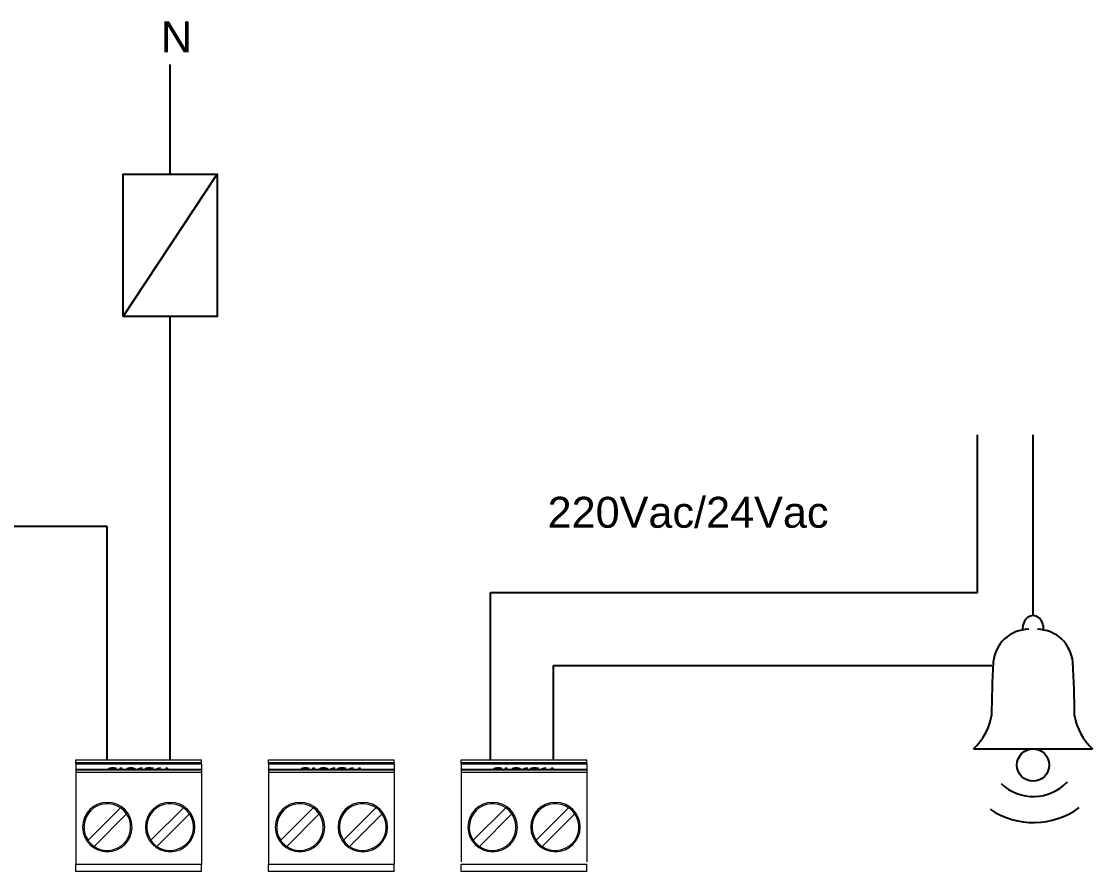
# Model space of a CAD drawing. Header units: millimetres. Extents: x -118 to 1430, y 370 to 641.
# Drawn here: x 236.1 to 322.7, y 557.5 to 626.3 of the extents above; entities that cross this region are included whole.
import ezdxf

# ---------------------------------------------------------------- set-up
doc = ezdxf.new("R2010")
doc.units = ezdxf.units.MM
doc.layers.add('TANGENT EDGES', color=7, linetype='Continuous', lineweight=0)
doc.layers.add('VISIBLE', color=7, linetype='Continuous', lineweight=0)
doc.styles.get("Standard").update_dxf_attribs({"font": 'arial.ttf'})

msp = doc.modelspace()

# ---------------------------------------------------------------- linework, layer by layer
for p, q in [((248.16, 613.949), (248.16, 622.834)), ((244.349, 602.457), (251.971, 613.949)), ((248.16, 566.57), (248.16, 602.457)), ((248.16, 566.57), (248.16, 602.457)), ((313.441, 580.117), (313.441, 592.873)), ((317.933, 578.25), (317.933, 592.873)), ((243.08, 585.459), (230.365, 585.459)), ((243.08, 566.57), (243.08, 585.459)), ((243.08, 566.57), (243.08, 585.459)), ((274.076, 566.57), (274.076, 580.117)), ((274.076, 580.117), (313.441, 580.117)), ((274.076, 566.57), (274.076, 580.117)), ((279.156, 574.205), (314.59, 574.205)), ((279.156, 566.57), (279.156, 574.205)), ((313.119, 567.463), (322.746, 567.463))]:
    msp.add_line(p, q)
msp.add_lwpolyline([(244.349, 602.457), (244.349, 613.949), (251.971, 613.949), (251.971, 602.457)], close=True)
msp.add_circle((317.933, 566.159), 1.305)
for centre, radius, start, end in [((317.63, 574.216), 2.928, 90.94511, 175.04659), ((318.235, 574.216), 2.928, 4.95341, 89.05489), ((380.629, 570.361), 66.044, 176.4338, 180.19339), ((255.236, 570.361), 66.044, 359.80661, 3.5662), ((309.752, 571.049), 4.919, 313.20398, 349.33475), ((326.113, 571.049), 4.919, 190.66525, 226.79602), ((317.964, 567.405), 3.79, 226.39182, 316.33325), ((317.97, 567.745), 6.242, 235.7625, 306.26339)]:
    msp.add_arc(centre, radius, start, end)
msp.add_ellipse((317.933, 577.144), major_axis=(0, -1.105), ratio=0.774265, start_param=1.523546, end_param=4.759639)
at = {"layer": 'TANGENT EDGES'}
for p, q in [((240.54, 566.37), (250.7, 566.37)), ((240.54, 565.766), (250.7, 565.766)), ((243.374, 565.804), (243.374, 565.79)), ((243.532, 565.944), (243.532, 565.927)), ((243.536, 565.883), (243.536, 565.866)), ((243.646, 565.8), (243.646, 565.79)), ((243.714, 565.934), (243.714, 565.903)), ((243.738, 565.868), (243.738, 565.79)), ((244.852, 565.805), (244.852, 565.79)), ((244.989, 565.944), (244.989, 565.927)), ((245.126, 565.805), (245.126, 565.79)), ((246.243, 565.927), (246.243, 565.846)), ((246.338, 565.859), (246.338, 565.835)), ((246.48, 565.944), (246.48, 565.927)), ((246.483, 565.849), (246.483, 565.831)), ((246.687, 565.932), (246.687, 565.898)), ((256.118, 566.37), (266.278, 566.37)), ((256.118, 565.766), (266.278, 565.766)), ((258.952, 565.804), (258.952, 565.79)), ((259.11, 565.944), (259.11, 565.927)), ((259.114, 565.883), (259.114, 565.866)), ((259.224, 565.8), (259.224, 565.79)), ((259.292, 565.934), (259.292, 565.903)), ((259.316, 565.868), (259.316, 565.79)), ((260.43, 565.805), (260.43, 565.79)), ((260.567, 565.944), (260.567, 565.927)), ((260.704, 565.805), (260.704, 565.79)), ((261.821, 565.927), (261.821, 565.846)), ((261.916, 565.859), (261.916, 565.835)), ((262.058, 565.944), (262.058, 565.927)), ((262.061, 565.849), (262.061, 565.831)), ((262.265, 565.932), (262.265, 565.898)), ((271.696, 566.37), (281.856, 566.37)), ((271.696, 565.766), (281.856, 565.766)), ((274.53, 565.804), (274.53, 565.79)), ((274.688, 565.944), (274.688, 565.927)), ((274.692, 565.883), (274.692, 565.866)), ((274.802, 565.8), (274.802, 565.79)), ((274.87, 565.934), (274.87, 565.903)), ((274.894, 565.868), (274.894, 565.79)), ((276.008, 565.805), (276.008, 565.79)), ((276.145, 565.944), (276.145, 565.927)), ((276.281, 565.805), (276.281, 565.79)), ((277.399, 565.927), (277.399, 565.846)), ((277.494, 565.859), (277.494, 565.835)), ((277.636, 565.944), (277.636, 565.927)), ((277.639, 565.849), (277.639, 565.831)), ((277.843, 565.932), (277.843, 565.898)), ((250.7, 565.566), (240.54, 565.566)), ((266.278, 565.566), (256.118, 565.566)), ((281.856, 565.566), (271.696, 565.566)), ((240.54, 558.14), (250.7, 558.14)), ((256.118, 558.14), (266.278, 558.14)), ((271.696, 558.14), (281.856, 558.14))]:
    msp.add_line(p, q, dxfattribs=at)
at = {"layer": 'VISIBLE'}
for p, q in [((240.54, 566.37), (240.54, 566.57)), ((240.54, 566.57), (250.7, 566.57)), ((250.7, 566.37), (250.7, 566.57)), ((256.118, 566.37), (256.118, 566.57)), ((256.118, 566.57), (266.278, 566.57)), ((266.278, 566.37), (266.278, 566.57)), ((271.696, 566.37), (271.696, 566.57)), ((271.696, 566.57), (281.856, 566.57)), ((281.856, 566.37), (281.856, 566.57)), ((240.54, 566.27), (240.54, 566.37)), ((240.54, 566.27), (240.54, 565.79)), ((240.54, 566.27), (250.7, 566.27)), ((250.7, 565.79), (240.54, 565.79)), ((240.54, 565.766), (240.54, 565.79)), ((240.54, 565.766), (240.54, 565.566)), ((243.294, 565.79), (243.28, 565.793)), ((243.317, 565.848), (243.317, 565.79)), ((243.319, 565.865), (243.319, 565.849)), ((243.804, 565.903), (243.677, 565.903)), ((243.693, 565.828), (243.693, 565.79)), ((244.118, 565.79), (244.118, 565.941)), ((244.118, 565.941), (244.24, 565.941)), ((244.24, 565.843), (244.118, 565.843)), ((244.24, 565.941), (244.24, 565.811)), ((244.24, 565.811), (244.24, 565.79)), ((244.47, 565.819), (244.47, 565.803)), ((244.805, 565.858), (244.805, 565.79)), ((245.172, 565.858), (245.172, 565.79)), ((245.42, 565.79), (245.767, 565.941)), ((245.42, 565.79), (245.42, 565.79)), ((245.904, 565.941), (245.548, 565.795)), ((245.548, 565.795), (245.548, 565.79)), ((245.548, 565.795), (246.037, 565.795)), ((245.767, 565.941), (245.767, 565.885)), ((245.767, 565.941), (245.904, 565.941)), ((246.037, 565.795), (246.037, 565.79)), ((246.2, 565.79), (246.2, 565.795)), ((246.2, 565.795), (246.607, 565.795)), ((246.282, 565.887), (246.282, 565.84)), ((246.607, 565.795), (246.628, 565.841)), ((246.607, 565.795), (246.607, 565.79)), ((246.628, 565.841), (246.628, 565.79)), ((246.656, 565.863), (246.656, 565.79)), ((246.656, 565.863), (246.753, 565.863)), ((246.787, 565.898), (246.66, 565.898)), ((246.753, 565.863), (246.719, 565.79)), ((246.903, 565.79), (247.25, 565.941)), ((246.903, 565.79), (246.903, 565.79)), ((247.387, 565.941), (247.031, 565.795)), ((247.031, 565.795), (247.521, 565.795)), ((247.031, 565.795), (247.031, 565.79)), ((247.25, 565.941), (247.25, 565.885)), ((247.25, 565.941), (247.387, 565.941)), ((247.521, 565.795), (247.521, 565.79)), ((247.826, 565.941), (247.949, 565.941)), ((247.826, 565.79), (247.826, 565.941)), ((247.949, 565.843), (247.826, 565.843)), ((247.949, 565.941), (247.949, 565.811)), ((247.949, 565.811), (247.949, 565.79)), ((248.178, 565.819), (248.178, 565.803)), ((250.7, 566.27), (250.7, 566.37)), ((250.7, 566.27), (250.7, 565.79)), ((250.7, 565.766), (250.7, 565.79)), ((250.7, 565.766), (250.7, 565.566)), ((256.118, 566.27), (256.118, 566.37)), ((256.118, 566.27), (256.118, 565.79)), ((256.118, 566.27), (266.278, 566.27)), ((266.278, 565.79), (256.118, 565.79)), ((256.118, 565.766), (256.118, 565.79)), ((256.118, 565.766), (256.118, 565.566)), ((258.872, 565.79), (258.858, 565.793)), ((258.895, 565.848), (258.895, 565.79)), ((258.897, 565.865), (258.897, 565.849)), ((259.382, 565.903), (259.255, 565.903)), ((259.271, 565.828), (259.271, 565.79)), ((259.696, 565.79), (259.696, 565.941)), ((259.696, 565.941), (259.818, 565.941)), ((259.818, 565.843), (259.696, 565.843)), ((259.818, 565.941), (259.818, 565.811)), ((259.818, 565.811), (259.818, 565.79)), ((260.048, 565.819), (260.048, 565.803)), ((260.383, 565.858), (260.383, 565.79)), ((260.75, 565.858), (260.75, 565.79)), ((260.997, 565.79), (261.345, 565.941)), ((260.997, 565.79), (260.997, 565.79)), ((261.482, 565.941), (261.126, 565.795)), ((261.126, 565.795), (261.126, 565.79)), ((261.126, 565.795), (261.615, 565.795)), ((261.345, 565.941), (261.345, 565.885)), ((261.345, 565.941), (261.482, 565.941)), ((261.615, 565.795), (261.615, 565.79)), ((261.778, 565.79), (261.778, 565.795)), ((261.778, 565.795), (262.185, 565.795)), ((261.86, 565.887), (261.86, 565.84)), ((262.185, 565.795), (262.206, 565.841)), ((262.185, 565.795), (262.185, 565.79)), ((262.206, 565.841), (262.206, 565.79)), ((262.234, 565.863), (262.234, 565.79)), ((262.234, 565.863), (262.33, 565.863)), ((262.365, 565.898), (262.238, 565.898)), ((262.33, 565.863), (262.297, 565.79)), ((262.481, 565.79), (262.828, 565.941)), ((262.481, 565.79), (262.481, 565.79)), ((262.965, 565.941), (262.609, 565.795)), ((262.609, 565.795), (263.099, 565.795)), ((262.609, 565.795), (262.609, 565.79)), ((262.828, 565.941), (262.828, 565.885)), ((262.828, 565.941), (262.965, 565.941)), ((263.099, 565.795), (263.099, 565.79)), ((263.404, 565.941), (263.527, 565.941)), ((263.404, 565.79), (263.404, 565.941)), ((263.527, 565.843), (263.404, 565.843)), ((263.527, 565.941), (263.527, 565.811)), ((263.527, 565.811), (263.527, 565.79)), ((263.756, 565.819), (263.756, 565.803)), ((266.278, 566.27), (266.278, 566.37)), ((266.278, 566.27), (266.278, 565.79)), ((266.278, 565.766), (266.278, 565.79)), ((266.278, 565.766), (266.278, 565.566)), ((271.696, 566.27), (271.696, 566.37)), ((271.696, 566.27), (271.696, 565.79)), ((271.696, 566.27), (281.856, 566.27)), ((281.856, 565.79), (271.696, 565.79)), ((271.696, 565.766), (271.696, 565.79)), ((271.696, 565.766), (271.696, 558.34)), ((271.696, 565.766), (271.696, 565.566)), ((274.45, 565.79), (274.436, 565.793)), ((274.473, 565.848), (274.473, 565.79)), ((274.475, 565.865), (274.475, 565.849)), ((274.96, 565.903), (274.833, 565.903)), ((274.849, 565.828), (274.849, 565.79)), ((275.274, 565.79), (275.274, 565.941)), ((275.274, 565.941), (275.396, 565.941)), ((275.396, 565.843), (275.274, 565.843)), ((275.396, 565.941), (275.396, 565.811)), ((275.396, 565.811), (275.396, 565.79)), ((275.626, 565.819), (275.626, 565.803)), ((275.961, 565.858), (275.961, 565.79)), ((276.328, 565.858), (276.328, 565.79)), ((276.575, 565.79), (276.923, 565.941)), ((276.575, 565.79), (276.575, 565.79)), ((277.06, 565.941), (276.704, 565.795)), ((276.704, 565.795), (276.704, 565.79)), ((276.704, 565.795), (277.193, 565.795)), ((276.923, 565.941), (276.923, 565.885)), ((276.923, 565.941), (277.06, 565.941)), ((277.193, 565.795), (277.193, 565.79)), ((277.356, 565.79), (277.356, 565.795)), ((277.356, 565.795), (277.763, 565.795)), ((277.438, 565.887), (277.438, 565.84)), ((277.763, 565.795), (277.784, 565.841)), ((277.763, 565.795), (277.763, 565.79)), ((277.784, 565.841), (277.784, 565.79)), ((277.812, 565.863), (277.812, 565.79)), ((277.812, 565.863), (277.908, 565.863)), ((277.943, 565.898), (277.816, 565.898)), ((277.908, 565.863), (277.875, 565.79)), ((278.059, 565.79), (278.406, 565.941)), ((278.059, 565.79), (278.059, 565.79)), ((278.543, 565.941), (278.187, 565.795)), ((278.187, 565.795), (278.677, 565.795)), ((278.187, 565.795), (278.187, 565.79)), ((278.406, 565.941), (278.406, 565.885)), ((278.406, 565.941), (278.543, 565.941)), ((278.677, 565.795), (278.677, 565.79)), ((278.982, 565.941), (279.105, 565.941)), ((278.982, 565.79), (278.982, 565.941)), ((279.105, 565.843), (278.982, 565.843)), ((279.105, 565.941), (279.105, 565.811)), ((279.105, 565.811), (279.105, 565.79)), ((279.334, 565.819), (279.334, 565.803)), ((281.856, 566.27), (281.856, 566.37)), ((281.856, 566.27), (281.856, 565.79)), ((281.856, 565.766), (281.856, 565.79)), ((281.856, 565.766), (281.856, 558.34)), ((281.856, 565.766), (281.856, 565.566)), ((240.54, 565.566), (240.54, 558.14)), ((250.7, 565.566), (250.7, 558.14)), ((256.118, 565.566), (256.118, 558.14)), ((266.278, 565.566), (266.278, 558.14)), ((244.147, 562.702), (241.518, 560.073)), ((242.013, 559.578), (244.641, 562.207)), ((246.598, 560.073), (249.227, 562.702)), ((249.721, 562.207), (247.093, 559.578)), ((259.724, 562.702), (257.096, 560.073)), ((257.591, 559.578), (260.219, 562.207)), ((262.176, 560.073), (264.804, 562.702)), ((265.299, 562.207), (262.671, 559.578)), ((275.302, 562.702), (272.674, 560.073)), ((273.169, 559.578), (275.797, 562.207)), ((277.754, 560.073), (280.382, 562.702)), ((280.877, 562.207), (278.249, 559.578)), ((240.54, 557.54), (240.54, 558.14)), ((250.7, 557.54), (250.7, 558.14)), ((256.118, 557.54), (256.118, 558.14)), ((266.278, 557.54), (266.278, 558.14)), ((271.696, 557.54), (271.696, 558.14)), ((281.856, 557.54), (281.856, 558.14)), ((250.7, 557.54), (240.54, 557.54)), ((266.278, 557.54), (256.118, 557.54)), ((281.856, 557.54), (271.696, 557.54))]:
    msp.add_line(p, q, dxfattribs=at)
for centre, radius, start, end in [((243.08, 561.14), 2, 90, 270), ((243.08, 561.14), 1.891, 55.66345, 135), ((243.08, 561.14), 2, 270, 90), ((248.16, 561.14), 2, 90, 270), ((248.16, 561.14), 1.891, 55.66345, 135), ((248.16, 561.14), 2, 270, 90), ((258.658, 561.14), 2, 90, 270), ((258.658, 561.14), 1.891, 55.66345, 135), ((258.658, 561.14), 2, 270, 90), ((263.738, 561.14), 2, 90, 270), ((263.738, 561.14), 1.891, 55.66345, 135), ((263.738, 561.14), 2, 270, 90), ((274.236, 561.14), 2, 90, 270), ((274.236, 561.14), 1.891, 55.66345, 135), ((274.236, 561.14), 2, 270, 90), ((279.316, 561.14), 2, 90, 270), ((279.316, 561.14), 1.891, 55.66345, 135), ((279.316, 561.14), 2, 270, 90), ((243.08, 561.14), 1.891, 135, 214.33655), ((243.08, 561.14), 1.891, 34.33655, 55.66345), ((243.08, 561.14), 1.891, 315, 34.33655), ((248.16, 561.14), 1.891, 135, 214.33655), ((248.16, 561.14), 1.891, 34.33655, 55.66345), ((248.16, 561.14), 1.891, 315, 34.33655), ((258.658, 561.14), 1.891, 135, 214.33655), ((258.658, 561.14), 1.891, 34.33655, 55.66345), ((258.658, 561.14), 1.891, 315, 34.33655), ((263.738, 561.14), 1.891, 135, 214.33655), ((263.738, 561.14), 1.891, 34.33655, 55.66345), ((263.738, 561.14), 1.891, 315, 34.33655), ((274.236, 561.14), 1.891, 135, 214.33655), ((274.236, 561.14), 1.891, 34.33655, 55.66345), ((274.236, 561.14), 1.891, 315, 34.33655), ((279.316, 561.14), 1.891, 135, 214.33655), ((279.316, 561.14), 1.891, 34.33655, 55.66345), ((279.316, 561.14), 1.891, 315, 34.33655), ((243.08, 561.14), 1.891, 214.33655, 235.66345), ((243.08, 561.14), 1.891, 235.66345, 315), ((248.16, 561.14), 1.891, 214.33655, 235.66345), ((248.16, 561.14), 1.891, 235.66345, 315), ((258.658, 561.14), 1.891, 214.33655, 235.66345), ((258.658, 561.14), 1.891, 235.66345, 315), ((263.738, 561.14), 1.891, 214.33655, 235.66345), ((263.738, 561.14), 1.891, 235.66345, 315), ((274.236, 561.14), 1.891, 214.33655, 235.66345), ((274.236, 561.14), 1.891, 235.66345, 315), ((279.316, 561.14), 1.891, 214.33655, 235.66345), ((279.316, 561.14), 1.891, 235.66345, 315)]:
    msp.add_arc(centre, radius, start, end, dxfattribs=at)
for points in [[(243.194, 565.853), (243.194, 565.944), (243.532, 565.944)], [(243.28, 565.793), (243.194, 565.814), (243.194, 565.853)], [(243.236, 565.807), (243.266, 565.822), (243.317, 565.831)], [(243.515, 565.866), (243.414, 565.866), (243.317, 565.848)], [(243.317, 565.848), (243.32, 565.82), (243.374, 565.804)], [(243.383, 565.911), (243.329, 565.895), (243.319, 565.865)], [(243.319, 565.865), (243.413, 565.883), (243.536, 565.883)], [(243.374, 565.804), (243.415, 565.793), (243.478, 565.79)], [(243.525, 565.927), (243.437, 565.927), (243.383, 565.911)], [(243.645, 565.855), (243.596, 565.866), (243.515, 565.866)], [(243.677, 565.903), (243.662, 565.927), (243.525, 565.927)], [(243.532, 565.944), (243.639, 565.944), (243.714, 565.934)], [(243.536, 565.883), (243.655, 565.883), (243.738, 565.868)], [(243.56, 565.79), (243.611, 565.792), (243.646, 565.8)], [(243.693, 565.828), (243.693, 565.845), (243.645, 565.855)], [(243.646, 565.8), (243.693, 565.811), (243.693, 565.828)], [(243.714, 565.934), (243.788, 565.923), (243.804, 565.903)], [(243.738, 565.868), (243.82, 565.853), (243.82, 565.829)], [(243.82, 565.829), (243.82, 565.806), (243.743, 565.79)], [(244.24, 565.811), (244.315, 565.819), (244.47, 565.819)], [(244.47, 565.803), (244.325, 565.803), (244.26, 565.79)], [(244.678, 565.858), (244.678, 565.944), (244.989, 565.944)], [(244.771, 565.79), (244.678, 565.811), (244.678, 565.858)], [(244.715, 565.809), (244.747, 565.825), (244.805, 565.834)], [(244.852, 565.912), (244.805, 565.897), (244.805, 565.858)], [(244.805, 565.858), (244.805, 565.82), (244.852, 565.805)], [(244.989, 565.927), (244.899, 565.927), (244.852, 565.912)], [(244.852, 565.805), (244.887, 565.793), (244.949, 565.79)], [(244.989, 565.944), (245.299, 565.944), (245.299, 565.858)], [(245.126, 565.912), (245.079, 565.927), (244.989, 565.927)], [(245.029, 565.79), (245.09, 565.793), (245.126, 565.805)], [(245.172, 565.858), (245.172, 565.897), (245.126, 565.912)], [(245.126, 565.805), (245.172, 565.82), (245.172, 565.858)], [(245.172, 565.834), (245.23, 565.825), (245.262, 565.809)], [(245.299, 565.858), (245.299, 565.811), (245.206, 565.79)], [(246.154, 565.885), (246.154, 565.91), (246.243, 565.927)], [(246.243, 565.846), (246.154, 565.86), (246.154, 565.885)], [(246.243, 565.927), (246.333, 565.944), (246.48, 565.944)], [(246.451, 565.831), (246.332, 565.831), (246.243, 565.846)], [(246.337, 565.916), (246.282, 565.904), (246.282, 565.887)], [(246.282, 565.887), (246.282, 565.869), (246.338, 565.859)], [(246.48, 565.927), (246.392, 565.927), (246.337, 565.916)], [(246.338, 565.859), (246.394, 565.849), (246.483, 565.849)], [(246.628, 565.841), (246.557, 565.831), (246.451, 565.831)], [(246.48, 565.944), (246.601, 565.944), (246.687, 565.932)], [(246.6, 565.92), (246.55, 565.927), (246.48, 565.927)], [(246.483, 565.849), (246.585, 565.849), (246.656, 565.863)], [(246.66, 565.898), (246.649, 565.913), (246.6, 565.92)], [(246.687, 565.932), (246.773, 565.921), (246.787, 565.898)], [(247.949, 565.811), (248.023, 565.819), (248.178, 565.819)], [(248.178, 565.803), (248.034, 565.803), (247.968, 565.79)], [(258.772, 565.853), (258.772, 565.944), (259.11, 565.944)], [(258.858, 565.793), (258.772, 565.814), (258.772, 565.853)], [(258.814, 565.807), (258.844, 565.822), (258.895, 565.831)], [(259.093, 565.866), (258.992, 565.866), (258.895, 565.848)], [(258.895, 565.848), (258.898, 565.82), (258.952, 565.804)], [(258.961, 565.911), (258.907, 565.895), (258.897, 565.865)], [(258.897, 565.865), (258.991, 565.883), (259.114, 565.883)], [(258.952, 565.804), (258.993, 565.793), (259.056, 565.79)], [(259.103, 565.927), (259.015, 565.927), (258.961, 565.911)], [(259.223, 565.855), (259.174, 565.866), (259.093, 565.866)], [(259.255, 565.903), (259.24, 565.927), (259.103, 565.927)], [(259.11, 565.944), (259.217, 565.944), (259.292, 565.934)], [(259.114, 565.883), (259.233, 565.883), (259.316, 565.868)], [(259.138, 565.79), (259.189, 565.792), (259.224, 565.8)], [(259.271, 565.828), (259.271, 565.845), (259.223, 565.855)], [(259.224, 565.8), (259.271, 565.811), (259.271, 565.828)], [(259.292, 565.934), (259.366, 565.923), (259.382, 565.903)], [(259.316, 565.868), (259.398, 565.853), (259.398, 565.829)], [(259.398, 565.829), (259.398, 565.806), (259.321, 565.79)], [(259.818, 565.811), (259.892, 565.819), (260.048, 565.819)], [(260.048, 565.803), (259.903, 565.803), (259.838, 565.79)], [(260.256, 565.858), (260.256, 565.944), (260.567, 565.944)], [(260.349, 565.79), (260.256, 565.811), (260.256, 565.858)], [(260.293, 565.809), (260.325, 565.825), (260.383, 565.834)], [(260.43, 565.912), (260.383, 565.897), (260.383, 565.858)], [(260.383, 565.858), (260.383, 565.82), (260.43, 565.805)], [(260.567, 565.927), (260.476, 565.927), (260.43, 565.912)], [(260.43, 565.805), (260.465, 565.793), (260.527, 565.79)], [(260.567, 565.944), (260.877, 565.944), (260.877, 565.858)], [(260.704, 565.912), (260.657, 565.927), (260.567, 565.927)], [(260.607, 565.79), (260.668, 565.793), (260.704, 565.805)], [(260.75, 565.858), (260.75, 565.897), (260.704, 565.912)], [(260.704, 565.805), (260.75, 565.82), (260.75, 565.858)], [(260.75, 565.834), (260.808, 565.825), (260.84, 565.809)], [(260.877, 565.858), (260.877, 565.811), (260.784, 565.79)], [(261.732, 565.885), (261.732, 565.91), (261.821, 565.927)], [(261.821, 565.846), (261.732, 565.86), (261.732, 565.885)], [(261.821, 565.927), (261.911, 565.944), (262.058, 565.944)], [(262.029, 565.831), (261.91, 565.831), (261.821, 565.846)], [(261.915, 565.916), (261.86, 565.904), (261.86, 565.887)], [(261.86, 565.887), (261.86, 565.869), (261.916, 565.859)], [(262.058, 565.927), (261.97, 565.927), (261.915, 565.916)], [(261.916, 565.859), (261.972, 565.849), (262.061, 565.849)], [(262.206, 565.841), (262.135, 565.831), (262.029, 565.831)], [(262.058, 565.944), (262.179, 565.944), (262.265, 565.932)], [(262.178, 565.92), (262.128, 565.927), (262.058, 565.927)], [(262.061, 565.849), (262.163, 565.849), (262.234, 565.863)], [(262.238, 565.898), (262.227, 565.913), (262.178, 565.92)], [(262.265, 565.932), (262.351, 565.921), (262.365, 565.898)], [(263.527, 565.811), (263.601, 565.819), (263.756, 565.819)], [(263.756, 565.803), (263.612, 565.803), (263.546, 565.79)], [(274.35, 565.853), (274.35, 565.944), (274.688, 565.944)], [(274.436, 565.793), (274.35, 565.814), (274.35, 565.853)], [(274.392, 565.807), (274.422, 565.822), (274.473, 565.831)], [(274.671, 565.866), (274.57, 565.866), (274.473, 565.848)], [(274.473, 565.848), (274.476, 565.82), (274.53, 565.804)], [(274.539, 565.911), (274.485, 565.895), (274.475, 565.865)], [(274.475, 565.865), (274.569, 565.883), (274.692, 565.883)], [(274.53, 565.804), (274.571, 565.793), (274.634, 565.79)], [(274.681, 565.927), (274.593, 565.927), (274.539, 565.911)], [(274.801, 565.855), (274.752, 565.866), (274.671, 565.866)], [(274.833, 565.903), (274.818, 565.927), (274.681, 565.927)], [(274.688, 565.944), (274.795, 565.944), (274.87, 565.934)], [(274.692, 565.883), (274.811, 565.883), (274.894, 565.868)], [(274.716, 565.79), (274.767, 565.792), (274.802, 565.8)], [(274.849, 565.828), (274.849, 565.845), (274.801, 565.855)], [(274.802, 565.8), (274.849, 565.811), (274.849, 565.828)], [(274.87, 565.934), (274.944, 565.923), (274.96, 565.903)], [(274.894, 565.868), (274.976, 565.853), (274.976, 565.829)], [(274.976, 565.829), (274.976, 565.806), (274.899, 565.79)], [(275.396, 565.811), (275.47, 565.819), (275.626, 565.819)], [(275.626, 565.803), (275.481, 565.803), (275.416, 565.79)], [(275.834, 565.858), (275.834, 565.944), (276.145, 565.944)], [(275.927, 565.79), (275.834, 565.811), (275.834, 565.858)], [(275.871, 565.809), (275.903, 565.825), (275.961, 565.834)], [(276.008, 565.912), (275.961, 565.897), (275.961, 565.858)], [(275.961, 565.858), (275.961, 565.82), (276.008, 565.805)], [(276.145, 565.927), (276.054, 565.927), (276.008, 565.912)], [(276.008, 565.805), (276.043, 565.793), (276.104, 565.79)], [(276.145, 565.944), (276.455, 565.944), (276.455, 565.858)], [(276.281, 565.912), (276.235, 565.927), (276.145, 565.927)], [(276.185, 565.79), (276.246, 565.793), (276.281, 565.805)], [(276.328, 565.858), (276.328, 565.897), (276.281, 565.912)], [(276.281, 565.805), (276.328, 565.82), (276.328, 565.858)], [(276.328, 565.834), (276.386, 565.825), (276.418, 565.809)], [(276.455, 565.858), (276.455, 565.811), (276.362, 565.79)], [(277.31, 565.885), (277.31, 565.91), (277.399, 565.927)], [(277.399, 565.846), (277.31, 565.86), (277.31, 565.885)], [(277.399, 565.927), (277.489, 565.944), (277.636, 565.944)], [(277.607, 565.831), (277.488, 565.831), (277.399, 565.846)], [(277.493, 565.916), (277.438, 565.904), (277.438, 565.887)], [(277.438, 565.887), (277.438, 565.869), (277.494, 565.859)], [(277.636, 565.927), (277.548, 565.927), (277.493, 565.916)], [(277.494, 565.859), (277.55, 565.849), (277.639, 565.849)], [(277.784, 565.841), (277.713, 565.831), (277.607, 565.831)], [(277.636, 565.944), (277.757, 565.944), (277.843, 565.932)], [(277.756, 565.92), (277.706, 565.927), (277.636, 565.927)], [(277.639, 565.849), (277.741, 565.849), (277.812, 565.863)], [(277.816, 565.898), (277.805, 565.913), (277.756, 565.92)], [(277.843, 565.932), (277.929, 565.921), (277.943, 565.898)], [(279.105, 565.811), (279.179, 565.819), (279.334, 565.819)], [(279.334, 565.803), (279.19, 565.803), (279.124, 565.79)]]:
    msp.add_open_spline(points, degree=2, dxfattribs=at)

# ---------------------------------------------------------------- texts
at = {"char_height": 2.5, "attachment_point": 1}
for s, insert in [('N', (247.41, 626.315)), ('220Vac/24Vac', (278.68, 587.856))]:
    msp.add_mtext_dynamic_manual_height_columns(s, width=26.81393, gutter_width=12.5, heights=[0], dxfattribs=dict(at, insert=insert))

doc.saveas('drawing.dxf')
